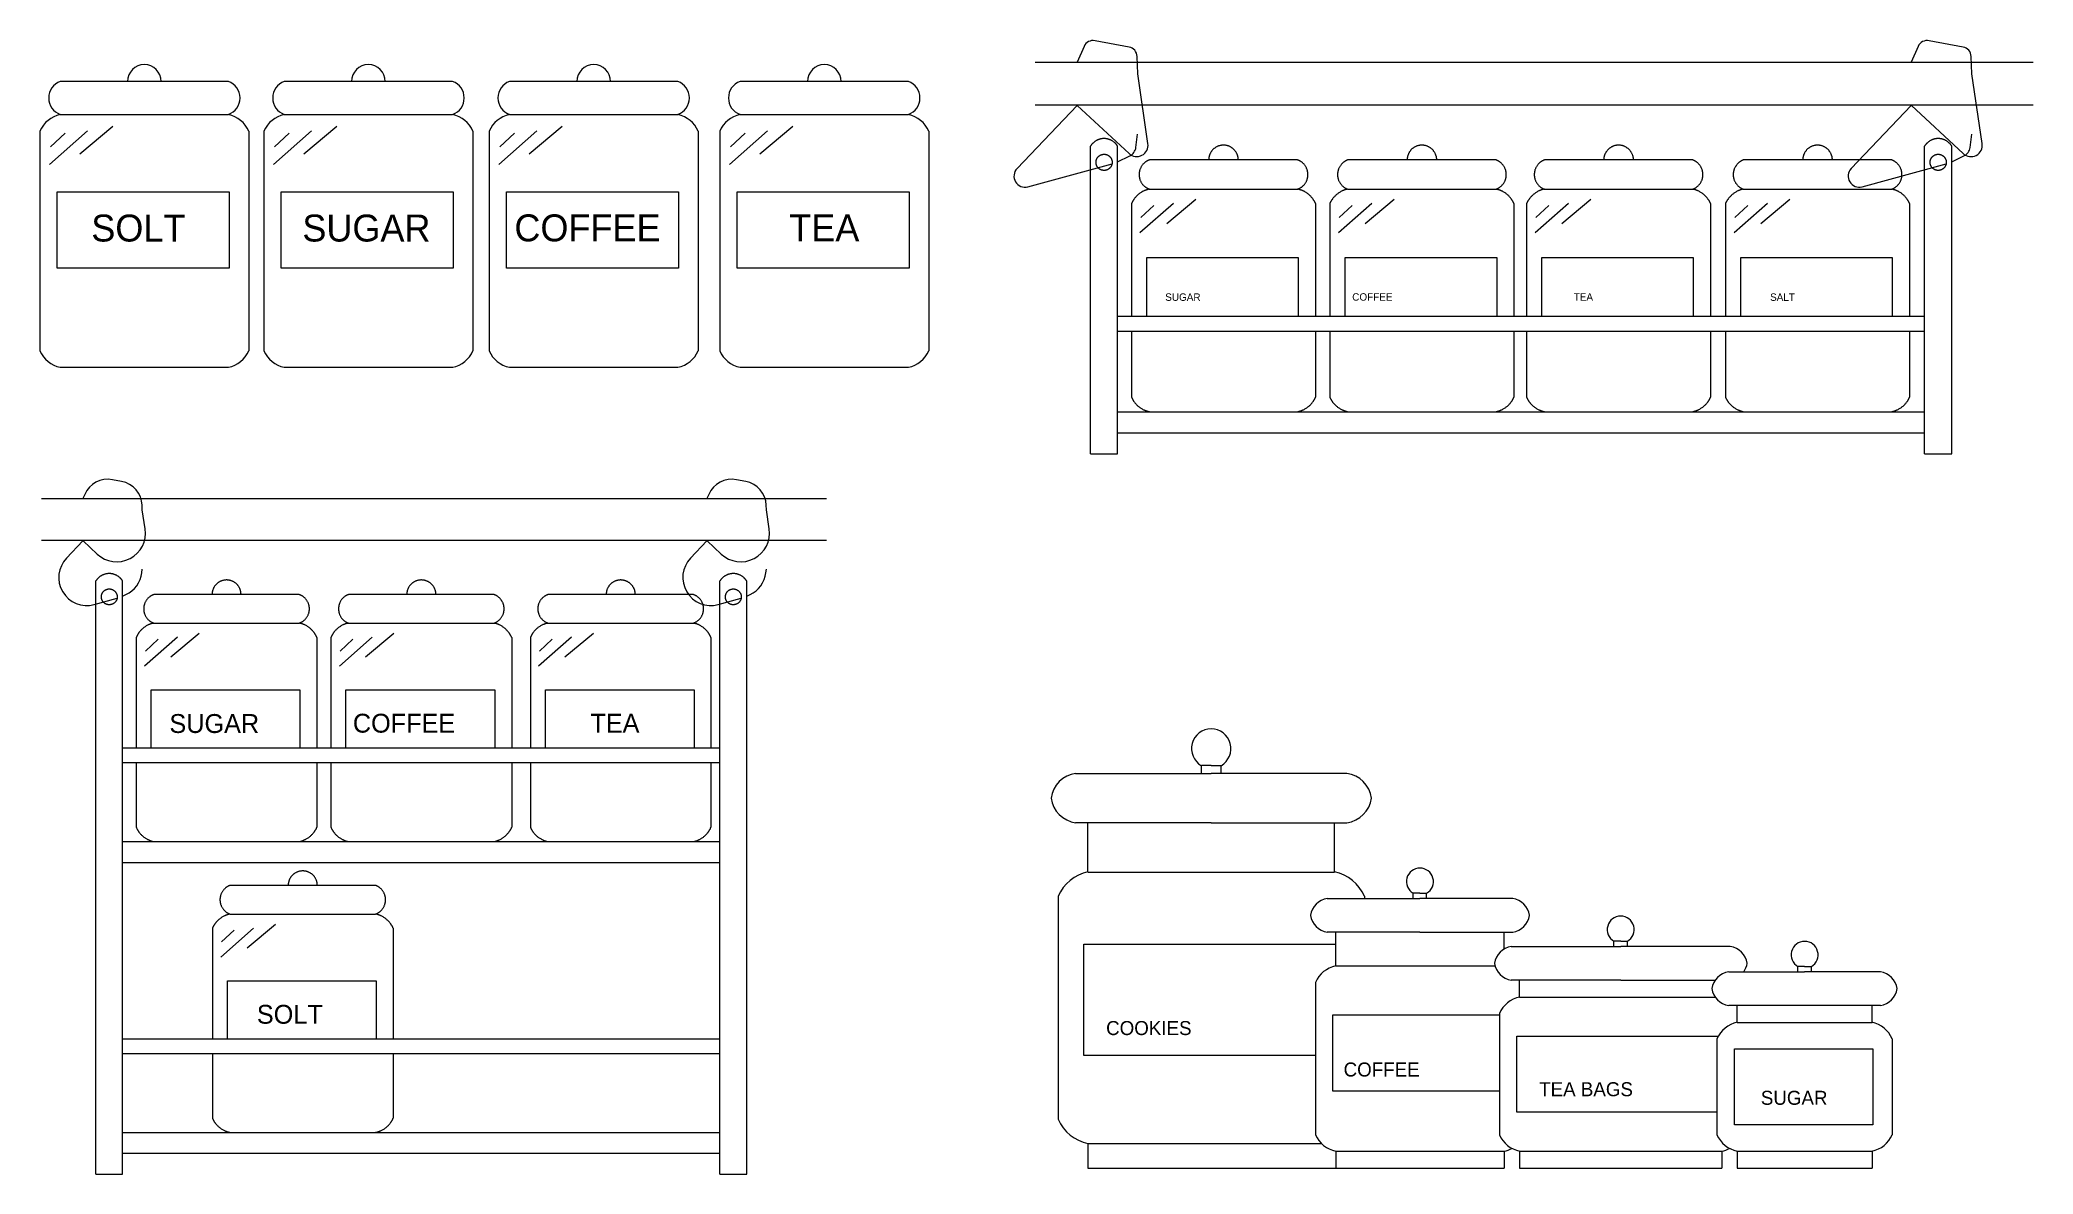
# Model space of a CAD drawing. Header units: centimetres. Extents: x 808 to 927, y 358 to 425.
import ezdxf

# ---------------------------------------------------------------- set-up
doc = ezdxf.new("R2010")
doc.units = ezdxf.units.CM
doc.header["$LTSCALE"] = 2.54
doc.layers.get('0').update_dxf_attribs({"lineweight": 18})
doc.styles.add('David', font='David')

# ---------------------------------------------------------------- blocks, each defined once
blk = doc.blocks.new('Group')
at = {"lineweight": 13}
for p, q in [((807.65, 405.62), (797.65, 405.62)), ((820.95, 405.62), (810.95, 405.62)), ((834.33, 405.62), (824.33, 405.62)), ((848.02, 405.62), (838.02, 405.62)), ((797.65, 403.66), (807.65, 403.66)), ((810.95, 403.66), (820.95, 403.66)), ((824.33, 403.66), (834.33, 403.66)), ((838.02, 403.66), (848.02, 403.66)), ((796.45, 402.68), (796.45, 389.64)), ((799.28, 402.69), (797.02, 400.7)), ((797.95, 402.55), (797.08, 401.74)), ((800.78, 402.95), (798.82, 401.31)), ((808.86, 402.68), (808.86, 389.64)), ((809.75, 402.68), (809.75, 389.64)), ((812.58, 402.69), (810.32, 400.7)), ((811.25, 402.55), (810.38, 401.74)), ((814.08, 402.95), (812.12, 401.31)), ((822.16, 402.68), (822.16, 389.64)), ((823.12, 402.68), (823.12, 389.64)), ((825.95, 402.69), (823.7, 400.7)), ((824.62, 402.55), (823.75, 401.74)), ((827.45, 402.95), (825.5, 401.31)), ((835.53, 402.68), (835.53, 389.64)), ((836.81, 402.68), (836.81, 389.64)), ((839.64, 402.69), (837.39, 400.7)), ((838.32, 402.55), (837.45, 401.74)), ((841.15, 402.95), (839.19, 401.31)), ((849.22, 402.68), (849.22, 389.64)), ((797.65, 388.66), (807.65, 388.66)), ((810.95, 388.66), (820.95, 388.66)), ((824.33, 388.66), (834.33, 388.66)), ((838.02, 388.66), (848.02, 388.66))]:
    blk.add_line(p, q, dxfattribs=at)
at = {"lineweight": 13, "flags": 128}
for points in [[(797.48, 394.54), (797.48, 399.06), (807.69, 399.06), (807.69, 394.54)], [(810.78, 394.54), (810.78, 399.06), (820.99, 399.06), (820.99, 394.54)], [(824.16, 394.54), (824.16, 399.06), (834.36, 399.06), (834.36, 394.54)], [(837.85, 394.54), (837.85, 399.06), (848.06, 399.06), (848.06, 394.54)]]:
    blk.add_lwpolyline(points, close=True, dxfattribs=at)
at = {"lineweight": 13}
for centre, radius, start, end in [((802.65, 405.62), 1, 0, 180), ((815.95, 405.62), 1, 0, 180), ((829.33, 405.62), 1, 0, 180), ((843.02, 405.62), 1, 0, 180), ((798.01, 404.64), 1.04, 109.9422, 179.9223), ((807.29, 404.64), 1.04, 0.0777, 70.0578), ((811.31, 404.64), 1.04, 109.9422, 179.9223), ((820.6, 404.64), 1.04, 0.0777, 70.0578), ((824.68, 404.64), 1.04, 109.9422, 179.9223), ((833.97, 404.64), 1.04, 0.0777, 70.0578), ((838.37, 404.64), 1.04, 109.9422, 179.9223), ((847.66, 404.64), 1.04, 0.0777, 70.0578), ((798, 402), 1.69, 101.805, 156.4335), ((798.01, 404.64), 1.04, 180.0777, 250.0578), ((807.29, 404.64), 1.04, 289.9422, 359.9223), ((807.3, 402), 1.69, 23.5665, 78.195), ((811.3, 402), 1.69, 101.805, 156.4335), ((811.31, 404.64), 1.04, 180.0777, 250.0578), ((820.6, 404.64), 1.04, 289.9422, 359.9223), ((820.61, 402), 1.69, 23.5665, 78.195), ((824.67, 402), 1.69, 101.805, 156.4335), ((824.68, 404.64), 1.04, 180.0777, 250.0578), ((833.97, 404.64), 1.04, 289.9422, 359.9223), ((833.98, 402), 1.69, 23.5665, 78.195), ((838.36, 402), 1.69, 101.805, 156.4335), ((838.37, 404.64), 1.04, 180.0777, 250.0578), ((847.66, 404.64), 1.04, 289.9422, 359.9223), ((847.67, 402), 1.69, 23.5665, 78.195), ((798, 390.31), 1.69, 203.5665, 258.195), ((807.3, 390.31), 1.69, 281.805, 336.4335), ((811.3, 390.31), 1.69, 203.5665, 258.195), ((820.61, 390.31), 1.69, 281.805, 336.4335), ((824.67, 390.31), 1.69, 203.5665, 258.195), ((833.98, 390.31), 1.69, 281.805, 336.4335), ((838.36, 390.31), 1.69, 203.5665, 258.195), ((847.67, 390.31), 1.69, 281.805, 336.4335)]:
    blk.add_arc(centre, radius, start, end, dxfattribs=at)
at = {"char_height": 1.6, "attachment_point": 1, "line_spacing_factor": 0.904498, "style": 'David'}
for s, insert in [('{\\C7;\\lSOLT}', (799.5, 397.72)), ('{\\C7;\\lSUGAR}', (812.03, 397.72)), ('{\\C7;\\lCOFFEE}', (824.62, 397.73)), ('{\\C7;\\lTEA}', (840.94, 397.73))]:
    blk.add_mtext(s, dxfattribs=dict(at, insert=insert))
blk = doc.blocks.new('Group-1')
at = {"lineweight": 13}
for p, q in [((857.94, 364.55), (865.99, 364.55)), ((865.41, 364.55), (865.41, 365.01)), ((865.99, 365.01), (865.41, 365.01)), ((865.99, 365.01), (866.58, 365.01)), ((874.05, 364.55), (865.99, 364.55)), ((866.58, 364.55), (866.58, 365.01)), ((865.99, 361.62), (857.94, 361.62)), ((858.67, 358.69), (858.67, 361.62)), ((865.99, 361.62), (874.05, 361.62)), ((873.31, 358.69), (873.31, 361.62)), ((858.67, 358.69), (873.31, 358.69)), ((877.98, 357.12), (877.98, 357.44)), ((878.38, 357.44), (877.98, 357.44)), ((878.38, 357.44), (878.78, 357.44)), ((878.78, 357.12), (878.78, 357.44)), ((856.91, 357.26), (856.91, 344.02)), ((872.88, 357.12), (878.38, 357.12)), ((875.08, 357.26), (875.08, 357.12)), ((883.88, 357.12), (878.38, 357.12)), ((878.38, 355.12), (872.88, 355.12)), ((873.38, 353.12), (873.38, 355.12)), ((878.38, 355.12), (883.88, 355.12)), ((883.38, 354.13), (883.38, 355.12)), ((883.8, 354.27), (890.3, 354.27)), ((889.9, 354.27), (889.9, 354.59)), ((890.3, 354.59), (889.9, 354.59)), ((890.3, 354.59), (890.7, 354.59)), ((896.8, 354.27), (890.3, 354.27)), ((890.7, 354.27), (890.7, 354.59)), ((873.38, 353.12), (882.84, 353.12)), ((896.72, 352.77), (901.22, 352.77)), ((901.22, 353.09), (900.82, 353.09)), ((900.82, 352.77), (900.82, 353.09)), ((901.22, 353.09), (901.62, 353.09)), ((905.72, 352.77), (901.22, 352.77)), ((901.62, 352.77), (901.62, 353.09)), ((872.18, 352.14), (872.18, 343.1)), ((890.3, 352.27), (883.8, 352.27)), ((884.3, 351.27), (884.3, 352.27)), ((890.3, 352.27), (895.92, 352.27)), ((883.1, 350.29), (883.1, 343.1)), ((884.3, 351.27), (895.92, 351.27)), ((905.72, 350.77), (896.72, 350.77)), ((897.22, 349.77), (897.22, 350.77)), ((905.22, 349.77), (905.22, 350.77)), ((897.22, 349.77), (905.22, 349.77)), ((897.22, 349.77), (905.22, 349.77)), ((896.01, 348.79), (896.01, 343.1)), ((906.42, 348.79), (906.42, 343.1)), ((872.18, 347.81), (858.42, 347.81)), ((883.1, 345.69), (873.21, 345.69)), ((896.01, 344.44), (884.13, 344.44)), ((858.67, 342.59), (872.53, 342.59)), ((858.67, 342.59), (858.67, 341.12)), ((873.38, 342.12), (873.38, 341.12)), ((873.38, 342.12), (883.38, 342.12)), ((883.38, 342.12), (883.38, 341.12)), ((884.3, 342.12), (884.3, 341.12)), ((884.3, 342.12), (896.3, 342.12)), ((896.3, 342.12), (896.3, 341.12)), ((897.22, 342.12), (905.22, 342.12)), ((897.22, 342.12), (897.22, 341.12)), ((905.22, 342.12), (905.22, 341.12)), ((858.67, 341.12), (873.38, 341.12)), ((873.38, 341.12), (883.38, 341.12)), ((884.3, 341.12), (896.3, 341.12)), ((897.22, 341.12), (905.22, 341.12))]:
    blk.add_line(p, q, dxfattribs=at)
at = {"lineweight": 13, "flags": 128}
for points in [[(858.42, 347.81), (858.42, 354.42), (873.37, 354.42), (873.37, 353.12)], [(873.21, 345.69), (873.21, 350.21), (883.1, 350.21)], [(884.13, 344.44), (884.13, 348.96), (896.1, 348.96)]]:
    blk.add_lwpolyline(points, dxfattribs=at)
blk.add_lwpolyline([(897.05, 343.69), (897.05, 348.21), (905.26, 348.21), (905.26, 343.69)], close=True, dxfattribs=at)
at = {"lineweight": 13}
for centre, radius, start, end in [((865.99, 366.02), 1.17, 90, 240), ((865.99, 366.02), 1.17, 300, 90), ((858.2, 362.83), 1.74, 98.5385, 171.4615), ((873.79, 362.83), 1.74, 8.5385, 81.4615), ((858.2, 363.34), 1.74, 188.5385, 261.4615), ((873.79, 363.34), 1.74, 278.5385, 351.4615), ((859.18, 356.27), 2.48, 101.805, 156.4335), ((872.81, 356.27), 2.48, 23.5665, 78.195), ((878.38, 358.13), 0.8, 90, 240), ((878.38, 358.13), 0.8, 300, 90), ((873.06, 355.95), 1.19, 98.5385, 171.4615), ((883.71, 355.95), 1.19, 8.5385, 81.4615), ((873.06, 356.3), 1.19, 188.5385, 261.4615), ((883.71, 356.3), 1.19, 278.5385, 351.4615), ((890.3, 355.28), 0.8, 90, 240), ((890.3, 355.28), 0.8, 300, 90), ((883.98, 353.1), 1.19, 98.5385, 171.4615), ((896.63, 353.1), 1.19, 8.5385, 81.4615), ((901.22, 353.78), 0.8, 90, 240), ((901.22, 353.78), 0.8, 300, 90), ((873.73, 351.47), 1.69, 101.805, 156.4335), ((883.98, 353.45), 1.19, 188.5385, 261.4615), ((896.89, 351.6), 1.19, 98.5385, 171.4615), ((896.63, 353.45), 1.19, 325.3407, 351.4615), ((905.54, 351.6), 1.19, 8.5385, 81.4615), ((896.89, 351.95), 1.19, 188.5385, 261.4615), ((905.54, 351.95), 1.19, 278.5385, 351.4615), ((884.65, 349.62), 1.69, 101.805, 156.4335), ((897.56, 348.12), 1.69, 101.805, 156.4335), ((904.87, 348.12), 1.69, 23.5665, 78.195), ((859.18, 345.01), 2.48, 203.5665, 258.195), ((873.73, 343.78), 1.69, 203.5665, 258.195), ((884.65, 343.78), 1.69, 203.5665, 258.195), ((883.04, 343.78), 1.69, 281.805, 298.4806), ((897.56, 343.78), 1.69, 203.5665, 258.195), ((895.96, 343.78), 1.69, 281.805, 298.3442), ((904.87, 343.78), 1.69, 281.805, 336.4335)]:
    blk.add_arc(centre, radius, start, end, dxfattribs=at)
at = {"char_height": 0.8325, "attachment_point": 1, "line_spacing_factor": 0.904498, "style": 'David'}
for s, insert in [('{\\C7;\\l COOKIES }', (859.44, 349.85)), ('{\\C7;\\l COFFEE}', (873.54, 347.39)), ('{\\C7;\\l TEA BAGS }', (885.15, 346.22)), ('{\\C7;\\l SUGAR }', (898.31, 345.71))]:
    blk.add_mtext(s, dxfattribs=dict(at, insert=insert))
blk = doc.blocks.new('Group-2')
at = {"lineweight": 13}
for p, q in [((796.54, 380.86), (843.15, 380.86)), ((796.54, 378.39), (843.15, 378.39)), ((799.77, 340.77), (799.77, 375.97)), ((801.36, 340.77), (801.36, 375.97)), ((811.85, 375.16), (803.21, 375.16)), ((823.42, 375.16), (814.77, 375.16)), ((835.25, 375.16), (826.61, 375.16)), ((836.82, 340.77), (836.82, 375.97)), ((838.41, 340.77), (838.41, 375.97)), ((803.21, 373.47), (811.85, 373.47)), ((805.91, 372.86), (804.22, 371.44)), ((814.77, 373.47), (823.42, 373.47)), ((817.47, 372.86), (815.78, 371.44)), ((826.61, 373.47), (835.25, 373.47)), ((829.31, 372.86), (827.62, 371.44)), ((802.17, 372.62), (802.17, 366.06)), ((804.61, 372.63), (802.66, 370.91)), ((803.47, 372.52), (802.71, 371.81)), ((812.89, 372.62), (812.89, 366.06)), ((813.73, 372.62), (813.73, 366.06)), ((816.17, 372.63), (814.23, 370.91)), ((815.03, 372.52), (814.27, 371.81)), ((824.46, 372.62), (824.46, 366.06)), ((825.57, 372.62), (825.57, 366.06)), ((828.01, 372.63), (826.06, 370.91)), ((826.87, 372.52), (826.11, 371.81)), ((836.29, 372.62), (836.29, 366.06)), ((801.36, 366.06), (836.82, 366.06)), ((801.36, 365.2), (836.82, 365.2)), ((802.17, 365.2), (802.17, 361.35)), ((812.89, 365.2), (812.89, 361.35)), ((813.73, 365.2), (813.73, 361.35)), ((824.46, 365.2), (824.46, 361.35)), ((825.57, 365.2), (825.57, 361.35)), ((836.29, 365.2), (836.29, 361.35)), ((801.36, 360.5), (836.82, 360.5)), ((803.21, 360.5), (811.85, 360.5)), ((814.77, 360.5), (823.42, 360.5)), ((826.61, 360.5), (835.25, 360.5)), ((801.36, 359.27), (836.82, 359.27)), ((816.38, 357.9), (807.73, 357.9)), ((807.73, 356.2), (816.38, 356.2)), ((806.69, 355.36), (806.69, 348.79)), ((809.14, 355.36), (807.19, 353.64)), ((807.99, 355.25), (807.24, 354.55)), ((810.44, 355.59), (808.75, 354.18)), ((817.42, 355.36), (817.42, 348.79)), ((801.36, 348.79), (836.82, 348.79)), ((801.36, 347.93), (836.82, 347.93)), ((806.69, 347.93), (806.69, 344.08)), ((817.42, 347.93), (817.42, 344.08)), ((801.36, 343.24), (836.82, 343.24)), ((807.73, 343.24), (816.38, 343.24)), ((801.36, 342), (836.82, 342)), ((799.77, 340.77), (801.36, 340.77)), ((836.82, 340.77), (838.41, 340.77))]:
    blk.add_line(p, q, dxfattribs=at)
at = {"lineweight": 13, "flags": 128}
for points in [[(799.01, 378.35), (799.85, 377.57, 0.708707), (802.7, 379.06), (802.53, 380.19), (802.52, 380.47, 0.34977), (801.3, 381.88), (800.75, 381.98, 0.34977), (799.11, 381.11), (799, 380.86)], [(836.06, 378.35), (836.9, 377.57, 0.708707), (839.75, 379.06), (839.58, 380.19), (839.57, 380.47, 0.34977), (838.36, 381.88), (837.81, 381.98, 0.34977), (836.16, 381.11), (836.05, 380.86)], [(799, 378.35), (798.03, 377.33, 0.7601), (799.67, 374.57), (801.03, 374.95)], [(836.05, 378.35), (835.08, 377.33, 0.7601), (836.72, 374.57), (838.08, 374.95)], [(801.36, 375.07), (801.56, 375.16, 0.257193), (802.5, 376.46), (802.53, 376.67)], [(838.41, 375.07), (838.61, 375.16, 0.257193), (839.55, 376.46), (839.58, 376.67)]]:
    blk.add_lwpolyline(points, format="xyb", dxfattribs=at)
for points in [[(803.06, 366.06), (803.06, 369.5), (811.89, 369.5), (811.89, 366.06)], [(814.62, 366.06), (814.62, 369.5), (823.45, 369.5), (823.45, 366.06)], [(826.46, 366.06), (826.46, 369.5), (835.29, 369.5), (835.29, 366.06)], [(807.59, 348.79), (807.59, 352.23), (816.41, 352.23), (816.41, 348.79)]]:
    blk.add_lwpolyline(points, dxfattribs=at)
at = {"lineweight": 13}
for points in [[(801.36, 375.97), (801.23, 376.18), (800.81, 376.41), (800.32, 376.41), (799.9, 376.18), (799.77, 375.97)], [(838.41, 375.97), (838.28, 376.18), (837.86, 376.41), (837.38, 376.41), (836.95, 376.18), (836.82, 375.97)], [(801.04, 375.03), (801.04, 375.15), (800.91, 375.37), (800.69, 375.5), (800.44, 375.5), (800.22, 375.37), (800.1, 375.15), (800.1, 374.9), (800.22, 374.68), (800.44, 374.56), (800.69, 374.56), (800.91, 374.68), (801.04, 374.9), (801.04, 375.03)], [(803.21, 375.16), (802.94, 375.07), (802.61, 374.6), (802.61, 374.32)], [(808.39, 375.16), (808.39, 375.4), (808.16, 375.8), (807.76, 376.03), (807.3, 376.03), (806.9, 375.8), (806.67, 375.4), (806.67, 375.16)], [(812.45, 374.32), (812.45, 374.6), (812.12, 375.07), (811.85, 375.16)], [(814.77, 375.16), (814.5, 375.07), (814.18, 374.6), (814.18, 374.32)], [(819.96, 375.16), (819.96, 375.4), (819.73, 375.8), (819.32, 376.03), (818.86, 376.03), (818.46, 375.8), (818.23, 375.4), (818.23, 375.16)], [(824.01, 374.32), (824.01, 374.6), (823.68, 375.07), (823.42, 375.16)], [(826.61, 375.16), (826.34, 375.07), (826.01, 374.6), (826.01, 374.32)], [(831.8, 375.16), (831.8, 375.4), (831.56, 375.8), (831.16, 376.03), (830.7, 376.03), (830.3, 375.8), (830.07, 375.4), (830.07, 375.16)], [(835.85, 374.32), (835.85, 374.6), (835.52, 375.07), (835.25, 375.16)], [(838.09, 375.03), (838.09, 375.15), (837.96, 375.37), (837.74, 375.5), (837.49, 375.5), (837.27, 375.37), (837.15, 375.15), (837.15, 374.9), (837.27, 374.68), (837.49, 374.56), (837.74, 374.56), (837.96, 374.68), (838.09, 374.9), (838.09, 375.03)], [(802.61, 374.32), (802.61, 374.03), (802.94, 373.57), (803.21, 373.47)], [(811.85, 373.47), (812.12, 373.57), (812.45, 374.03), (812.45, 374.32)], [(814.18, 374.32), (814.18, 374.03), (814.5, 373.57), (814.77, 373.47)], [(823.42, 373.47), (823.68, 373.57), (824.01, 374.03), (824.01, 374.32)], [(826.01, 374.32), (826.01, 374.03), (826.34, 373.57), (826.61, 373.47)], [(835.25, 373.47), (835.52, 373.57), (835.85, 374.03), (835.85, 374.32)], [(803.21, 373.47), (802.86, 373.4), (802.31, 372.95), (802.17, 372.62)], [(812.89, 372.62), (812.75, 372.95), (812.2, 373.4), (811.85, 373.47)], [(814.77, 373.47), (814.42, 373.4), (813.87, 372.95), (813.73, 372.62)], [(824.46, 372.62), (824.31, 372.95), (823.76, 373.4), (823.42, 373.47)], [(826.61, 373.47), (826.26, 373.4), (825.71, 372.95), (825.57, 372.62)], [(836.29, 372.62), (836.15, 372.95), (835.6, 373.4), (835.25, 373.47)], [(802.17, 361.35), (802.31, 361.02), (802.86, 360.58), (803.21, 360.5)], [(811.85, 360.5), (812.2, 360.58), (812.75, 361.02), (812.89, 361.35)], [(813.73, 361.35), (813.87, 361.02), (814.42, 360.58), (814.77, 360.5)], [(823.42, 360.5), (823.76, 360.58), (824.31, 361.02), (824.46, 361.35)], [(825.57, 361.35), (825.71, 361.02), (826.26, 360.58), (826.61, 360.5)], [(835.25, 360.5), (835.6, 360.58), (836.15, 361.02), (836.29, 361.35)], [(812.92, 357.9), (812.92, 358.13), (812.69, 358.53), (812.29, 358.76), (811.82, 358.76), (811.42, 358.53), (811.19, 358.13), (811.19, 357.9)], [(807.73, 357.9), (807.47, 357.8), (807.14, 357.33), (807.14, 357.05)], [(816.97, 357.05), (816.97, 357.33), (816.65, 357.8), (816.38, 357.9)], [(807.73, 356.2), (807.39, 356.13), (806.83, 355.68), (806.69, 355.36)], [(807.14, 357.05), (807.14, 356.77), (807.47, 356.3), (807.73, 356.2)], [(816.38, 356.2), (816.65, 356.3), (816.97, 356.77), (816.97, 357.05)], [(817.42, 355.36), (817.28, 355.68), (816.73, 356.13), (816.38, 356.2)], [(806.69, 344.08), (806.83, 343.76), (807.39, 343.31), (807.73, 343.24)], [(816.38, 343.24), (816.73, 343.31), (817.28, 343.76), (817.42, 344.08)]]:
    blk.add_open_spline(points, degree=2, dxfattribs=at)
at = {"char_height": 1.12, "attachment_point": 1, "line_spacing_factor": 0.904498, "style": 'David'}
for s, insert in [('{\\C7;\\lSUGAR}', (804.14, 368.07)), ('{\\C7;\\lCOFFEE}', (815.03, 368.09)), ('{\\C7;\\lTEA}', (829.13, 368.09)), ('{\\C7;\\lSOLT}', (809.33, 350.81))]:
    blk.add_mtext(s, dxfattribs=dict(at, insert=insert))
blk = doc.blocks.new('Group-3')
at = {"lineweight": 13}
for p, q in [((855.53, 406.76), (914.79, 406.76)), ((855.53, 404.24), (914.79, 404.24)), ((858.82, 383.51), (858.82, 401.78)), ((860.43, 383.51), (860.43, 401.78)), ((908.34, 383.51), (908.34, 401.78)), ((909.96, 383.51), (909.96, 401.78)), ((871.12, 400.96), (862.32, 400.96)), ((882.9, 400.96), (874.09, 400.96)), ((894.58, 400.96), (885.77, 400.96)), ((906.39, 400.96), (897.58, 400.96)), ((862.32, 399.23), (871.12, 399.23)), ((874.09, 399.23), (882.9, 399.23)), ((885.77, 399.23), (894.58, 399.23)), ((897.58, 399.23), (906.39, 399.23)), ((861.26, 398.37), (861.26, 391.68)), ((863.75, 398.38), (861.76, 396.63)), ((862.58, 398.26), (861.81, 397.54)), ((865.07, 398.61), (863.35, 397.17)), ((872.18, 398.37), (872.18, 391.68)), ((873.03, 398.37), (873.03, 391.68)), ((875.53, 398.38), (873.54, 396.63)), ((874.36, 398.26), (873.59, 397.54)), ((876.85, 398.61), (875.13, 397.17)), ((883.96, 398.37), (883.96, 391.68)), ((884.71, 398.37), (884.71, 391.68)), ((887.2, 398.38), (885.22, 396.63)), ((886.03, 398.26), (885.27, 397.54)), ((888.53, 398.61), (886.8, 397.17)), ((895.64, 398.37), (895.64, 391.68)), ((896.52, 398.37), (896.52, 391.68)), ((899.01, 398.38), (897.03, 396.63)), ((897.85, 398.26), (897.08, 397.54)), ((900.34, 398.61), (898.61, 397.17)), ((907.45, 398.37), (907.45, 391.68)), ((860.43, 391.68), (908.34, 391.68)), ((860.43, 390.8), (908.34, 390.8)), ((861.26, 390.8), (861.26, 386.88)), ((872.18, 390.8), (872.18, 386.88)), ((873.03, 390.8), (873.03, 386.88)), ((883.96, 390.8), (883.96, 386.88)), ((884.71, 390.8), (884.71, 386.88)), ((895.64, 390.8), (895.64, 386.88)), ((896.52, 390.8), (896.52, 386.88)), ((907.45, 390.8), (907.45, 386.88)), ((860.43, 386.02), (908.34, 386.02)), ((862.32, 386.02), (871.12, 386.02)), ((874.09, 386.02), (882.9, 386.02)), ((885.77, 386.02), (894.58, 386.02)), ((897.58, 386.02), (906.39, 386.02)), ((860.43, 384.76), (908.34, 384.76)), ((858.82, 383.51), (860.43, 383.51)), ((908.34, 383.51), (909.96, 383.51))]:
    blk.add_line(p, q, dxfattribs=at)
at = {"lineweight": 13, "flags": 128}
for points in [[(858.04, 404.2), (861.11, 401.34, 0.708707), (862.23, 401.93), (861.63, 406.08), (861.59, 407.11, 0.34977), (861.11, 407.66), (859.09, 408.04, 0.34977), (858.44, 407.7), (858.03, 406.76)], [(907.56, 404.2), (910.63, 401.34, 0.708707), (911.76, 401.93), (911.15, 406.08), (911.11, 407.11, 0.34977), (910.63, 407.66), (908.61, 408.04, 0.34977), (907.96, 407.7), (907.55, 406.76)], [(858.03, 404.2), (854.46, 400.45, 0.7601), (855.1, 399.37), (860.1, 400.74)], [(907.55, 404.2), (903.98, 400.45, 0.7601), (904.63, 399.37), (909.62, 400.74)], [(860.43, 400.86), (861.15, 401.2, 0.257193), (861.52, 401.71), (861.62, 402.49)], [(909.96, 400.86), (910.67, 401.2, 0.257193), (911.05, 401.71), (911.15, 402.49)]]:
    blk.add_lwpolyline(points, format="xyb", dxfattribs=at)
at = {"lineweight": 13}
for points in [[(862.17, 391.68), (862.17, 395.18), (871.16, 395.18), (871.16, 391.68)], [(873.94, 391.68), (873.94, 395.18), (882.94, 395.18), (882.94, 391.68)], [(885.62, 391.68), (885.62, 395.18), (894.61, 395.18), (894.61, 391.68)], [(897.43, 391.68), (897.43, 395.18), (906.42, 395.18), (906.42, 391.68)]]:
    blk.add_lwpolyline(points, dxfattribs=at)
for points in [[(860.43, 401.78), (860.31, 401.99), (859.87, 402.23), (859.38, 402.23), (858.95, 401.99), (858.82, 401.78)], [(860.11, 400.82), (860.11, 400.95), (859.98, 401.17), (859.76, 401.3), (859.5, 401.3), (859.27, 401.17), (859.15, 400.95), (859.15, 400.69), (859.27, 400.47), (859.5, 400.34), (859.76, 400.34), (859.98, 400.47), (860.11, 400.69), (860.11, 400.82)], [(867.6, 400.96), (867.6, 401.19), (867.36, 401.6), (866.96, 401.84), (866.48, 401.84), (866.07, 401.6), (865.84, 401.19), (865.84, 400.96)], [(879.38, 400.96), (879.38, 401.19), (879.14, 401.6), (878.73, 401.84), (878.26, 401.84), (877.85, 401.6), (877.62, 401.19), (877.62, 400.96)], [(891.06, 400.96), (891.06, 401.19), (890.82, 401.6), (890.41, 401.84), (889.94, 401.84), (889.53, 401.6), (889.29, 401.19), (889.29, 400.96)], [(902.87, 400.96), (902.87, 401.19), (902.63, 401.6), (902.22, 401.84), (901.75, 401.84), (901.34, 401.6), (901.11, 401.19), (901.11, 400.96)], [(909.96, 401.78), (909.83, 401.99), (909.4, 402.23), (908.9, 402.23), (908.47, 401.99), (908.34, 401.78)], [(909.63, 400.82), (909.63, 400.95), (909.5, 401.17), (909.28, 401.3), (909.02, 401.3), (908.8, 401.17), (908.67, 400.95), (908.67, 400.69), (908.8, 400.47), (909.02, 400.34), (909.28, 400.34), (909.5, 400.47), (909.63, 400.69), (909.63, 400.82)], [(862.32, 400.96), (862.04, 400.86), (861.71, 400.38), (861.71, 400.09)], [(861.71, 400.09), (861.71, 399.8), (862.04, 399.33), (862.32, 399.23)], [(871.73, 400.09), (871.73, 400.38), (871.4, 400.86), (871.12, 400.96)], [(871.12, 399.23), (871.4, 399.33), (871.73, 399.8), (871.73, 400.09)], [(874.09, 400.96), (873.82, 400.86), (873.49, 400.38), (873.49, 400.09)], [(873.49, 400.09), (873.49, 399.8), (873.82, 399.33), (874.09, 399.23)], [(883.51, 400.09), (883.51, 400.38), (883.17, 400.86), (882.9, 400.96)], [(882.9, 399.23), (883.17, 399.33), (883.51, 399.8), (883.51, 400.09)], [(885.77, 400.96), (885.5, 400.86), (885.17, 400.38), (885.17, 400.09)], [(885.17, 400.09), (885.17, 399.8), (885.5, 399.33), (885.77, 399.23)], [(895.18, 400.09), (895.18, 400.38), (894.85, 400.86), (894.58, 400.96)], [(894.58, 399.23), (894.85, 399.33), (895.18, 399.8), (895.18, 400.09)], [(897.58, 400.96), (897.31, 400.86), (896.98, 400.38), (896.98, 400.09)], [(896.98, 400.09), (896.98, 399.8), (897.31, 399.33), (897.58, 399.23)], [(907, 400.09), (907, 400.38), (906.66, 400.86), (906.39, 400.96)], [(906.39, 399.23), (906.66, 399.33), (907, 399.8), (907, 400.09)], [(862.32, 399.23), (861.96, 399.16), (861.4, 398.7), (861.26, 398.37)], [(872.18, 398.37), (872.04, 398.7), (871.48, 399.16), (871.12, 399.23)], [(874.09, 399.23), (873.74, 399.16), (873.18, 398.7), (873.03, 398.37)], [(883.96, 398.37), (883.82, 398.7), (883.26, 399.16), (882.9, 399.23)], [(885.77, 399.23), (885.42, 399.16), (884.86, 398.7), (884.71, 398.37)], [(895.64, 398.37), (895.49, 398.7), (894.93, 399.16), (894.58, 399.23)], [(897.58, 399.23), (897.23, 399.16), (896.67, 398.7), (896.52, 398.37)], [(907.45, 398.37), (907.31, 398.7), (906.75, 399.16), (906.39, 399.23)], [(861.26, 386.88), (861.4, 386.55), (861.96, 386.1), (862.32, 386.02)], [(871.12, 386.02), (871.48, 386.1), (872.04, 386.55), (872.18, 386.88)], [(873.03, 386.88), (873.18, 386.55), (873.74, 386.1), (874.09, 386.02)], [(882.9, 386.02), (883.26, 386.1), (883.82, 386.55), (883.96, 386.88)], [(884.71, 386.88), (884.86, 386.55), (885.42, 386.1), (885.77, 386.02)], [(894.58, 386.02), (894.93, 386.1), (895.49, 386.55), (895.64, 386.88)], [(896.52, 386.88), (896.67, 386.55), (897.23, 386.1), (897.58, 386.02)], [(906.39, 386.02), (906.75, 386.1), (907.31, 386.55), (907.45, 386.88)]]:
    blk.add_open_spline(points, degree=2, dxfattribs=at)
at = {"char_height": 0.4409, "attachment_point": 1, "line_spacing_factor": 0.904498, "style": 'David'}
for s, insert in [('{\\C7;\\lSUGAR}', (863.26, 393.04)), ('{\\C7;\\lCOFFEE}', (874.36, 393.05)), ('{\\C7;\\lTEA}', (887.51, 393.05)), ('{\\C7;\\lSALT}', (899.17, 393.04))]:
    blk.add_mtext(s, dxfattribs=dict(at, insert=insert))

msp = doc.modelspace()

# ---------------------------------------------------------------- block references
at = {"color": 7}
for name in ['Group-3', 'Group', 'Group-2', 'Group-1']:
    msp.add_blockref(name, (11.81, 16.98), dxfattribs=at)

doc.saveas('drawing.dxf')
